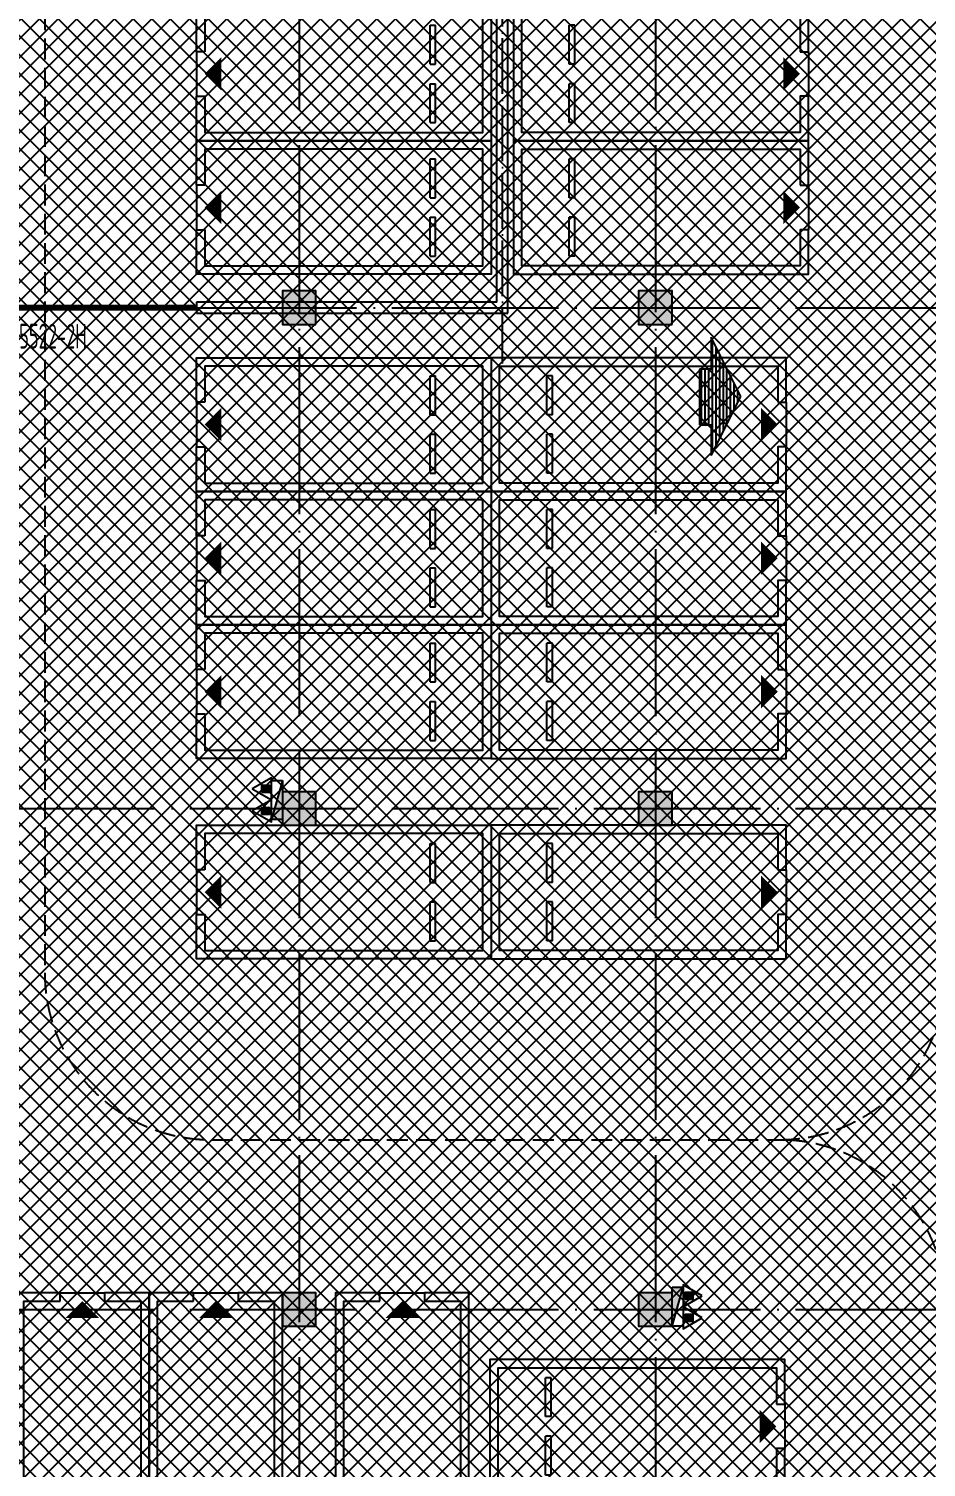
# Model space of a CAD drawing. Extents: x -473190 to 2138458, y -81875 to 2633646.
# Drawn here: x -69060 to -52929, y 88977 to 114822 of the extents above; entities that cross this region are included whole.
import ezdxf

# ---------------------------------------------------------------- set-up
doc = ezdxf.new("R2010")
doc.units = 0
doc.header["$LTSCALE"] = 1000
for name, pattern in [('__DASH', [0.35, 0.25, -0.1]), ('DASH', [0.35, 0.25, -0.1]), ('DOTE', [2.42, 2, -0.2, 0.02, -0.2])]:
    doc.linetypes.add(name, pattern=pattern)
for name, color, linetype in [('00-停车位', 67, 'Continuous'), ('A-COLUMN', 2, 'Continuous'), ('A-WALL', 2, 'Continuous'), ('DOOR_FIRE', 4, 'Continuous'), ('DOOR_FIRE_TEXT', 7, 'Continuous'), ('DOTE', 1, 'DOTE'), ('PUB_HATCH', 8, 'Continuous'), ('W-EQUIP_消火栓', 7, 'Continuous'), ('W-EQUIP_灭火器', 7, 'Continuous'), ('索引线', 252, 'Continuous'), ('车行线', 4, 'Continuous'), ('雨棚投影', 147, 'Continuous')]:
    doc.layers.add(name, color=color, linetype=linetype)
doc.styles.add('_TCH_WINDOW', font='tssdeng.shx', dxfattribs={"width": 0.8, "height": 3.5, "bigfont": 'tssdchn.shx'})

# ---------------------------------------------------------------- blocks, each defined once
blk = doc.blocks.new('车位2400x5300')
at = {"layer": '00-停车位', "color": 251}
for p, q in [((-875, -1000), (-175, -1000)), ((-875, -1100), (-875, -1000)), ((-175, -1100), (-175, -1000)), ((175, -1000), (875, -1000)), ((175, -1100), (175, -1000)), ((875, -1100), (875, -1000)), ((-875, -1100), (-175, -1100)), ((175, -1100), (875, -1100)), ((400, -5300), (-400, -5300))]:
    blk.add_line(p, q, dxfattribs=at)
blk.add_lwpolyline([(400, -5150), (400, -5300), (1200, -5300), (1200, 0), (-1200, 0), (-1200, -5300), (-400, -5300), (-400, -5150), (-1050, -5150), (-1050, -150), (1050, -150), (1050, -5150), (400, -5150)], dxfattribs=at)
blk.add_lwpolyline([(0, -5150, 0, 600, 0), (0, -4850, 600, 600, 0)], format="xyseb", dxfattribs=at)
blk = doc.blocks.new('A$C796A13F6')
at = {"layer": '车行线', "linetype": '__DASH', "ltscale": 1.5}
for points in [[(30925, -3000), (30925, -47838, 0.414214), (33925, -50838), (45475, -50838, 0.414214), (48475, -47838), (48475, -3000, 0.414214), (45475, 0), (-134375, 0, 0.414214), (-137375, -3000), (-137375, -60738, 0.414214), (-134375, -63738), (-124175, -63738)], [(-124175, -63738, 0.414214), (-121175, -60738)], [(-124175, -63738, -0.414214), (-121175, -66738)]]:
    blk.add_lwpolyline(points, format="xyb", dxfattribs=at)
blk = doc.blocks.new('A$C145B3C7C')
h = blk.add_hatch()
h.set_pattern_fill('ANSI31', color=5, scale=40.96, angle=225, style=0)
h.set_pattern_definition([(270, (95710.68, 162685.404), (65.024, -2e-14), [])])
h.paths.add_polyline_path([(26342, -53259), (26553, -53259), (26553, -53808), (27086, -52750), (26553, -51684), (26553, -52256), (26342, -52256)])
at = {"color": 2}
for p, q in [((26553, -51684), (26553, -52256)), ((27086, -52750), (26553, -51684)), ((26553, -52256), (26342, -52256)), ((26342, -52256), (26342, -53259)), ((26553, -53808), (27086, -52750)), ((26342, -53259), (26553, -53259)), ((26553, -53259), (26553, -53808))]:
    blk.add_line(p, q, dxfattribs=at)
blk = doc.blocks.new('A$C4F5A101F')
at = {"layer": 'DOTE', "color": 127, "linetype": 'DOTE', "ltscale": 1.5}
for p, q in [((-266839.7, 16373.7), (-266839.7, -213765.2)), ((-260439.7, 16373.7), (-260439.7, -213765.2))]:
    blk.add_line(p, q, dxfattribs=at)
at = {"layer": 'DOTE', "color": 16, "linetype": 'DOTE', "ltscale": 1.5}
for p, q in [((-297848.4, -48257.4), (-173939.7, -48257.4)), ((-297848.4, -57257.4), (-173939.7, -57257.4)), ((-297848.4, -66257.4), (-173939.7, -66257.4))]:
    blk.add_line(p, q, dxfattribs=at)
blk = doc.blocks.new('A$C2B5B1B2C')
at = {"layer": 'DOTE', "linetype": 'DOTE', "ltscale": 0.5}
blk.add_line((-5525, -32300), (-5525, -21300), dxfattribs=at)
blk = doc.blocks.new('$TwtSys$00000434')
for p, q in [((-0.5, 0.5), (-0.5, -0.5)), ((-0.5, -0.5), (0.5, 0.5)), ((0.5, 0.5), (-0.5, 0.5)), ((0.5, -0.5), (0.5, 0.5)), ((-0.5, -0.5), (0.5, -0.5))]:
    blk.add_line(p, q)
blk.add_solid([(0.5, -0.5), (0.5, 0.5), (-0.5, -0.5)])
blk = doc.blocks.new('$TwtSys$00000546')
h = blk.add_hatch()
h.set_pattern_fill('ANSI31', color=256, scale=200, style=0)
h.set_pattern_definition([(45, (-38543.802, -6670.83), (-17.67767, 17.67767), [])])
h.paths.add_polyline_path([(-65, 174), (65, 174), (65, 44), (-65, 44)])
for points in [[(0, 344), (-198, 0), (198, 0)], [(-65, 174), (65, 174), (65, 44), (-65, 44)]]:
    blk.add_lwpolyline(points, close=True)
blk = doc.blocks.new('_FZH')
blk.add_lwpolyline([(-0.5, -0.5), (0.5, -0.5), (0.5, 0.5), (-0.5, 0.5)], close=True)
at = {"layer": 'PUB_HATCH'}
blk.add_solid([(-0.5, -0.5), (0.5, -0.5), (-0.5, 0.5), (0.5, 0.5)], dxfattribs=at)
blk = doc.blocks.new('zzzzzzzzzzzzzzzz')
at = {"layer": 'A-COLUMN', "xscale": 600, "yscale": 600, "zscale": 600, "rotation": 90}
for p in [(-82109, -220260), (-75709, -220260), (-82109, -229260), (-75709, -229260), (-82109, -238260), (-75709, -238260)]:
    blk.add_blockref('_FZH', p, dxfattribs=at)
blk = doc.blocks.new('ADFASDF')
h = blk.add_hatch()
h.set_pattern_fill('ANSI37', color=8, scale=150)
h.set_pattern_definition([(45, (0, 0), (-168.3798, 168.3798), []), (135, (0, 0), (-168.3798, -168.3798), [])])
h.paths.add_polyline_path([(521397, 239186), (521397, 224886), (539697, 224886), (539697, 169261), (524947, 169261), (524947, 171211), (527822, 171211), (527922, 176611), (501318, 176611), (501125, 109884), (530547, 109887), (530547, 107449), (538188, 100503), (536147, 98236), (540086, 94690), (517812, 69953), (517812, 59790), (482108, 20136), (405247, 20136), (405247, 26086), (391997, 40436), (391997, 64736), (399997, 64738), (399997, 239186), (409022, 239186)])
blk = doc.blocks.new('$DorLib2D$00000213')
at = {"color": 0, "linetype": 'DASH', "const_width": 0.02}
blk.add_lwpolyline([(0.5, 0), (-0.5, 0)], dxfattribs=at)

msp = doc.modelspace()

# ---------------------------------------------------------------- linework, layer by layer
at = {"layer": 'A-WALL'}
for p, q in [((-60647.7, 109910.6), (-60647.7, 118910.6)), ((-60447.7, 109710.6), (-60447.7, 118710.6)), ((-60647.7, 109910.6), (-66047.7, 109910.6)), ((-66047.7, 109910.6), (-66047.7, 109710.6)), ((-66047.7, 109710.6), (-60447.7, 109710.6))]:
    msp.add_line(p, q, dxfattribs=at)

# ---------------------------------------------------------------- block references
for name, p in [('A$C145B3C7C', (-83346.8, 160964.8)), ('ADFASDF', (-477545, -71625.7)), ('A$C796A13F6', (68602.3, 158598.1)), ('A$C2B5B1B2C', (-55022.7, 141110.6))]:
    msp.add_blockref(name, p)
at = {"layer": '00-停车位', "xscale": -1, "rotation": 269.9999999717713}
for p in [(-60747.7, 114010.6), (-60747.7, 111610.6), (-60747.7, 107710.6), (-60747.7, 105310.6), (-60747.7, 102910.6), (-60747.7, 99310.6)]:
    msp.add_blockref('车位2400x5300', p, dxfattribs=at)
at = {"layer": '00-停车位'}
for p, rotation in [((-60347.7, 114010.6), 90), ((-60347.7, 111610.6), 90), ((-60747.7, 107710.6), 90), ((-60747.7, 105310.6), 90), ((-60747.7, 102910.6), 90), ((-60747.7, 99310.6), 90), ((-68097.7, 86810.6), 180), ((-65697.7, 86810.6), 180), ((-62347.7, 86810.6), 180), ((-60772.7, 89710.6), 90)]:
    msp.add_blockref('车位2400x5300', p, dxfattribs=dict(at, rotation=rotation))
at = {"layer": 'DOOR_FIRE'}
ref = msp.add_blockref('$DorLib2D$00000213', (-68797.7, 109810.6), dxfattribs=dict(at, xscale=-5500, yscale=-5500, zscale=200))
ref.add_attrib('A', 'FJL5522-2H', (-69723.4, 109076.4), dxfattribs={"layer": 'DOOR_FIRE_TEXT', "height": 446.25, "style": '_TCH_WINDOW', "width": 0.564706})
at = {"layer": 'W-EQUIP_消火栓', "xscale": -700, "yscale": 200, "zscale": 700}
for p, rotation in [((-64597.7, 100966.6), 90), ((-57397.7, 91859.2), 270)]:
    msp.add_blockref('$TwtSys$00000434', p, dxfattribs=dict(at, rotation=rotation))
at = {"layer": 'W-EQUIP_灭火器'}
for p, rotation in [((-64697.7, 101165), 90), ((-64697.7, 100768.2), 90), ((-57297.7, 92057.6), 270), ((-57297.7, 91660.8), 270)]:
    msp.add_blockref('$TwtSys$00000546', p, dxfattribs=dict(at, rotation=rotation))
at = {"layer": '索引线', "color": 0}
msp.add_blockref('zzzzzzzzzzzzzzzz', (17910.9, 330071), dxfattribs=at)
at = {"layer": '雨棚投影', "linetype": 'DASH', "lineweight": -3, "ltscale": 2}
msp.add_blockref('A$C4F5A101F', (202642, 158068), dxfattribs=at)

doc.saveas('drawing.dxf')
